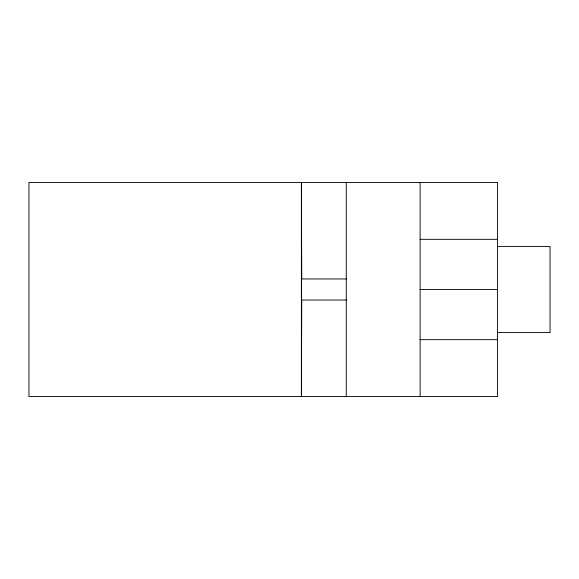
<?xml version="1.0" encoding="UTF-8"?>
<svg xmlns="http://www.w3.org/2000/svg" width="579" height="579" viewBox="0 0 579 579"><rect width="100%" height="100%" fill="white"/><g stroke="black" fill="none" stroke-linecap="round" stroke-linejoin="round"><path stroke-width="0.87" d="M301.753 300.045L301.391 396.55L301.391 182.45L301.753 278.955M420.115 239.344L497.535 239.344M497.535 246.415L550.05 246.415L550.05 332.585L497.535 332.585M301.572 278.955L346.278 278.955M420.115 289.5L497.535 289.5M301.572 300.045L346.278 300.045M420.115 339.656L497.535 339.656M420.115 182.45L420.115 396.55M346.278 182.45L346.278 396.55M301.572 271.095L301.572 307.905M497.535 182.45L28.95 182.45L28.95 396.55L497.535 396.55L497.535 182.45"/></g></svg>
